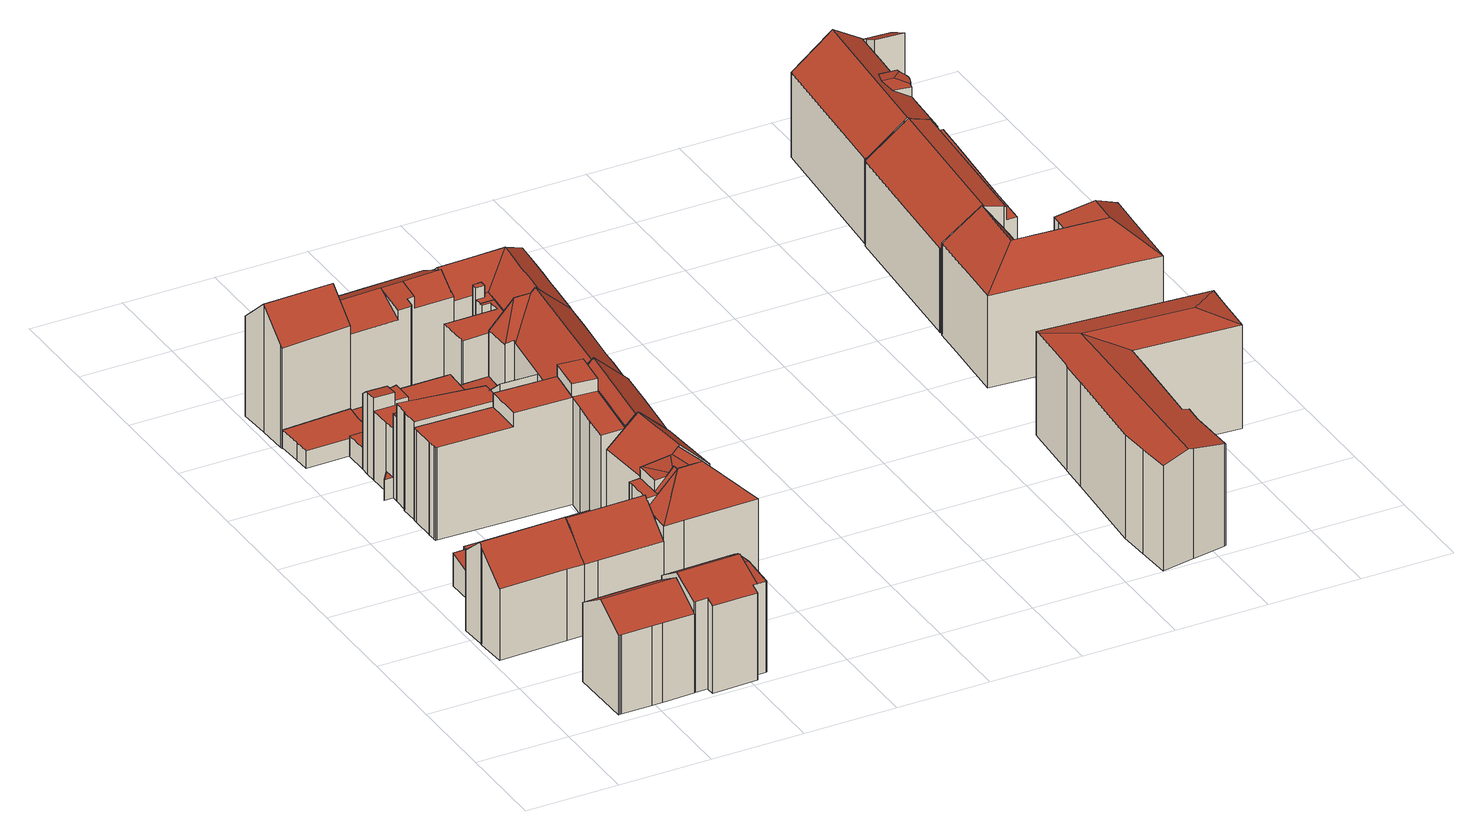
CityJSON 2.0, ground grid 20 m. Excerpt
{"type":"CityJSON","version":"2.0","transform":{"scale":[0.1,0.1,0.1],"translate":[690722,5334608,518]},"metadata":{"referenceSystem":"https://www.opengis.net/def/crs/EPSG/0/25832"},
"CityObjects":{
"building1":{"type":"Building","attributes":{"Gemeindeschluessel":"09162000","HoeheDach":"541.740","HoeheGrund":"519.368","Methode":"2000","NiedrigsteTraufeDesGebaeudes":"535.234","Geometrietyp2DReferenz":"3000","function":"31001_1000","roofType":"3100","measuredHeight":22.37,"storeysAboveGround":5},"geometry":[{"type":"MultiSurface","lod":"2","boundaries":[[[0,1,2,3]],[[4,5,6,7,8]],[[9,10,11,12,13]],[[13,12,14,15]],[[16,17,18,19]],[[19,18,20,21]],[[5,22,23,24,25,14,12,11,6]],[[26,22,5,4]],[[27,28,17,16]],[[29,25,24,30]],[[15,14,25,29]],[[31,23,22,26]],[[32,33,10,9]],[[8,7,1,0]],[[3,2,28,27]],[[21,20,33,32]],[[9,13,15,29,30,31,26,4,8,0,3,27,16,19,21,32]],[[6,11,10,33,20,18,17,28,2,1,7]],[[30,24,23,31]]],"semantics":{"surfaces":[{"type":"WallSurface"},{"type":"RoofSurface"},{"type":"GroundSurface"}],"values":[0,0,0,0,0,0,1,0,0,0,0,0,0,0,0,0,2,1,0]}}]},
"building2":{"type":"Building","attributes":{"Gemeindeschluessel":"09162000","HoeheDach":"541.359","HoeheGrund":"519.352","Methode":"1000","NiedrigsteTraufeDesGebaeudes":"536.996","Geometrietyp2DReferenz":"3000","function":"31001_9998","roofType":"3100","measuredHeight":22.01,"storeysAboveGround":5},"geometry":[{"type":"MultiSurface","lod":"2","boundaries":[[[34,35,36,37]],[[38,39,40,41]],[[42,43,35,34]],[[41,40,44,45]],[[45,44,43,42]],[[46,47,48,49]],[[37,36,50,51,52]],[[36,35,43,44,40,39,53,50]],[[52,51,54,55]],[[49,48,53,39,38]],[[50,53,48,47,54,51]],[[55,54,47,46]],[[49,38,41,45,42,34,37,52,55,46]]],"semantics":{"surfaces":[{"type":"WallSurface"},{"type":"RoofSurface"},{"type":"GroundSurface"}],"values":[0,0,0,0,0,0,0,1,0,0,1,0,2]}}]},
"building3":{"type":"Building","attributes":{"Gemeindeschluessel":"09162000","HoeheDach":"526.766","HoeheGrund":"519.388","Methode":"1000","NiedrigsteTraufeDesGebaeudes":"525.058","Geometrietyp2DReferenz":"3000","function":"31001_2000","roofType":"2100","measuredHeight":7.38},"geometry":[{"type":"MultiSurface","lod":"2","boundaries":[[[56,57,58,59]],[[60,61,62,58,57]],[[63,61,60,64]],[[59,58,62,65]],[[65,62,61,63]],[[56,59,65,63,64]],[[64,60,57,56]]],"semantics":{"surfaces":[{"type":"WallSurface"},{"type":"RoofSurface"},{"type":"GroundSurface"}],"values":[0,1,0,0,0,2,0]}}]},
"building4":{"type":"Building","attributes":{"Gemeindeschluessel":"09162000","HoeheDach":"524.182","HoeheGrund":"519.650","Methode":"3100","NiedrigsteTraufeDesGebaeudes":"524.182","Geometrietyp2DReferenz":"3000","function":"31001_9998","roofType":"1000","measuredHeight":4.53,"storeysAboveGround":1},"geometry":[{"type":"MultiSurface","lod":"2","boundaries":[[[66,67,68,69]],[[70,71,66,69]],[[66,71,67]],[[68,67,71,70]],[[70,69,68]]],"semantics":{"surfaces":[{"type":"WallSurface"},{"type":"RoofSurface"},{"type":"GroundSurface"}],"values":[0,0,1,0,2]}}]},
"building5":{"type":"Building","attributes":{"Gemeindeschluessel":"09162000","HoeheDach":"542.600","HoeheGrund":"519.371","Methode":"2000","NiedrigsteTraufeDesGebaeudes":"536.140","Geometrietyp2DReferenz":"3000","function":"31001_2000","roofType":"3100","measuredHeight":23.23,"storeysAboveGround":6},"geometry":[{"type":"MultiSurface","lod":"2","boundaries":[[[72,73,74,38]],[[75,76,73,72]],[[77,78,79,80,81,82,83,84]],[[74,73,76,85,86,87,88,89,90]],[[91,90,89,92,81,80]],[[93,85,76,75]],[[38,74,90,91,94,95,49]],[[91,80,79,94]],[[96,97,78,77]],[[98,99,93,75,72,38,49,100,96,77,84,101]],[[88,102,92,89]],[[98,87,86,99]],[[102,82,81,92]],[[88,103,83,82,102]],[[99,86,85,93]],[[98,101,103,88,87]],[[79,78,97,95,94]],[[95,97,96,100,49]],[[84,83,103,101]]],"semantics":{"surfaces":[{"type":"WallSurface"},{"type":"RoofSurface"},{"type":"GroundSurface"}],"values":[0,0,0,1,1,0,0,0,0,2,0,0,1,1,0,0,1,0,0]}}]},
"building6":{"type":"Building","attributes":{"Gemeindeschluessel":"09162000","HoeheDach":"541.814","HoeheGrund":"519.290","Methode":"2000","NiedrigsteTraufeDesGebaeudes":"535.237","Geometrietyp2DReferenz":"3000","function":"31001_9998","roofType":"3100","measuredHeight":22.52,"storeysAboveGround":5},"geometry":[{"type":"MultiSurface","lod":"2","boundaries":[[[104,105,106,107]],[[108,109,110,111,112,113,114,25]],[[115,116,117,118,119,120,121,122,123,104,107,124]],[[107,106,125,124]],[[123,126,105,104]],[[118,108,25,119]],[[111,125,106,105,126,112]],[[117,109,108,118]],[[116,110,109,117]],[[119,25,114,120]],[[120,114,113,121]],[[110,116,115,124,125,111]],[[113,112,126,123,122,121]]],"semantics":{"surfaces":[{"type":"WallSurface"},{"type":"RoofSurface"},{"type":"GroundSurface"}],"values":[0,1,2,0,0,0,1,0,0,0,0,0,0]}}]},
"building7":{"type":"Building","attributes":{"Gemeindeschluessel":"09162000","HoeheDach":"526.457","HoeheGrund":"519.260","Methode":"1000","NiedrigsteTraufeDesGebaeudes":"524.674","Geometrietyp2DReferenz":"3000","function":"31001_9998","roofType":"2100","measuredHeight":7.2,"storeysAboveGround":2},"geometry":[{"type":"MultiSurface","lod":"2","boundaries":[[[127,128,129,130]],[[131,132,133,134,135,136]],[[135,128,127,136]],[[134,133,129,128,135]],[[132,131,136,127,130]],[[130,129,133,132]]],"semantics":{"surfaces":[{"type":"WallSurface"},{"type":"RoofSurface"},{"type":"GroundSurface"}],"values":[0,0,0,1,2,0]}}]},
"building8":{"type":"Building","attributes":{"Gemeindeschluessel":"09162000","HoeheDach":"523.785","HoeheGrund":"519.858","Methode":"2000","NiedrigsteTraufeDesGebaeudes":"523.785","Geometrietyp2DReferenz":"3000","function":"31001_9998","roofType":"1000","measuredHeight":3.93},"geometry":[{"type":"MultiSurface","lod":"2","boundaries":[[[137,138,139,140]],[[141,142,143,144]],[[145,146,138,137]],[[144,143,146,145]],[[140,139,147,148]],[[142,149,147,139,138,146,143]],[[150,141,144,145,137,140,148]],[[148,147,149,150]],[[142,141,150,149]]],"semantics":{"surfaces":[{"type":"WallSurface"},{"type":"RoofSurface"},{"type":"GroundSurface"}],"values":[0,0,0,0,0,1,2,0,0]}}]},
"building9":{"type":"Building","attributes":{"Gemeindeschluessel":"09162000","HoeheDach":"523.560","HoeheGrund":"519.504","Methode":"2000","NiedrigsteTraufeDesGebaeudes":"523.560","Geometrietyp2DReferenz":"3000","function":"31001_9998","roofType":"1000","measuredHeight":4.06},"geometry":[{"type":"MultiSurface","lod":"2","boundaries":[[[151,152,153,154]],[[155,156,157,158]],[[158,157,159,160]],[[161,162,152,151]],[[163,164,156,155]],[[164,153,152,162,159,157,156]],[[160,159,162,161]],[[155,158,160,161,151,154,163]],[[154,153,164,163]]],"semantics":{"surfaces":[{"type":"WallSurface"},{"type":"RoofSurface"},{"type":"GroundSurface"}],"values":[0,0,0,0,0,1,0,2,0]}}]},
"building10":{"type":"Building","attributes":{"Gemeindeschluessel":"09162000","HoeheDach":"537.858","HoeheGrund":"519.687","Methode":"2000","NiedrigsteTraufeDesGebaeudes":"536.100","Geometrietyp2DReferenz":"3000","function":"31001_2000","roofType":"1000","measuredHeight":18.17,"storeysAboveGround":4},"geometry":[{"type":"MultiSurface","lod":"2","boundaries":[[[165,166,167,168]],[[169,170,171,172,173]],[[174,175,168,167,176,177]],[[178,179,180,181]],[[172,171,166,165,182]],[[183,166,171,170]],[[175,174,180,179,184,169,173,185]],[[178,181,177,176,183,170,186]],[[173,172,182,185]],[[184,186,170,169]],[[174,177,181,180]],[[176,167,166,183]],[[186,184,179,178]],[[175,185,182,165,168]]],"semantics":{"surfaces":[{"type":"RoofSurface"},{"type":"WallSurface"},{"type":"GroundSurface"}],"values":[0,1,1,1,0,1,2,0,1,1,1,1,1,1]}}]},
"building11":{"type":"Building","attributes":{"Gemeindeschluessel":"09162000","HoeheDach":"548.240","HoeheGrund":"519.729","Methode":"2000","NiedrigsteTraufeDesGebaeudes":"541.876","Geometrietyp2DReferenz":"3000","function":"31001_9998","roofType":"3100","measuredHeight":28.51,"storeysAboveGround":7},"geometry":[{"type":"MultiSurface","lod":"2","boundaries":[[[187,188,189,190]],[[190,189,191,192]],[[188,193,191,189]],[[194,195,196,197]],[[198,199,197,196]],[[195,200,187,190,192,198,196]],[[194,197,199,193,188,201]],[[198,192,191,193,199]],[[201,200,195,194]],[[187,200,201,188]]],"semantics":{"surfaces":[{"type":"WallSurface"},{"type":"RoofSurface"},{"type":"GroundSurface"}],"values":[0,0,1,0,0,2,1,0,0,0]}}]},
"building12":{"type":"Building","attributes":{"Gemeindeschluessel":"09162000","HoeheDach":"522.969","HoeheGrund":"519.330","Methode":"1000","NiedrigsteTraufeDesGebaeudes":"522.969","Geometrietyp2DReferenz":"3000","function":"31001_2000","roofType":"1000","measuredHeight":3.64},"geometry":[{"type":"MultiSurface","lod":"2","boundaries":[[[202,203,204,124]],[[205,206,207,208,209,107]],[[210,204,203,211,212,207,206,205]],[[213,211,203,202]],[[214,212,211,213]],[[202,124,215,107,209,208,214,213]],[[208,207,212,214]],[[215,124,204,210,205,107]]],"semantics":{"surfaces":[{"type":"WallSurface"},{"type":"RoofSurface"},{"type":"GroundSurface"}],"values":[0,0,1,0,0,2,0,0]}}]},
"building13":{"type":"Building","attributes":{"Gemeindeschluessel":"09162000","HoeheDach":"522.767","HoeheGrund":"519.350","Methode":"1000","NiedrigsteTraufeDesGebaeudes":"522.211","Geometrietyp2DReferenz":"3000","function":"31001_2000","roofType":"2100","measuredHeight":3.42},"geometry":[{"type":"MultiSurface","lod":"2","boundaries":[[[216,217,218,219]],[[220,221,222,223]],[[223,222,224,225]],[[225,224,217,216]],[[219,218,221,220]],[[219,220,223,225,216]],[[217,224,222,221,218]]],"semantics":{"surfaces":[{"type":"WallSurface"},{"type":"GroundSurface"},{"type":"RoofSurface"}],"values":[0,0,0,0,0,1,2]}}]},
"building14":{"type":"Building","attributes":{"Gemeindeschluessel":"09162000","HoeheDach":"538.439","HoeheGrund":"519.670","Methode":"2000","NiedrigsteTraufeDesGebaeudes":"538.439","Geometrietyp2DReferenz":"3000","function":"31001_2000","roofType":"1000","measuredHeight":18.77,"storeysAboveGround":4},"geometry":[{"type":"MultiSurface","lod":"2","boundaries":[[[226,227,228,229]],[[227,230,231,228]],[[229,232,233,226]],[[232,231,230,233]],[[228,231,232,229]],[[226,233,230,227]]],"semantics":{"surfaces":[{"type":"GroundSurface"},{"type":"WallSurface"},{"type":"RoofSurface"}],"values":[0,1,1,2,1,1]}}]},
"building15":{"type":"Building","attributes":{"Gemeindeschluessel":"09162000","HoeheDach":"543.283","HoeheGrund":"519.631","Methode":"2000","NiedrigsteTraufeDesGebaeudes":"540.155","Geometrietyp2DReferenz":"3000","function":"31001_2000","roofType":"1000","measuredHeight":23.65,"storeysAboveGround":5},"geometry":[{"type":"MultiSurface","lod":"2","boundaries":[[[234,235,236,237]],[[238,239,240,241]],[[242,243,244,245,246,247,248]],[[239,238,235,234]],[[249,250,251,252,253,254]],[[254,253,243,242]],[[238,241,249,254,242,248,255,256,257,236,235]],[[245,244,252,251]],[[258,257,256,259]],[[252,244,243,253]],[[259,256,255,260]],[[237,236,257,258]],[[250,249,241,240]],[[260,255,248,247]],[[250,240,239,234,237,258,259,260,247,246,245,251]]],"semantics":{"surfaces":[{"type":"WallSurface"},{"type":"RoofSurface"},{"type":"GroundSurface"}],"values":[0,0,0,0,0,0,1,0,0,1,0,0,0,0,2]}}]},
"building16":{"type":"Building","attributes":{"Gemeindeschluessel":"09162000","HoeheDach":"535.116","HoeheGrund":"519.670","Methode":"2000","NiedrigsteTraufeDesGebaeudes":"535.116","Geometrietyp2DReferenz":"3000","function":"31001_2000","roofType":"1000","measuredHeight":15.45,"storeysAboveGround":3},"geometry":[{"type":"MultiSurface","lod":"2","boundaries":[[[169,261,262,184]],[[228,263,264,227]],[[227,264,265,266]],[[179,267,268,269]],[[270,271,263,228]],[[261,169,173,272]],[[184,262,267,179]],[[261,272,265,264,263,271,268,267,262]],[[266,265,272,173]],[[269,268,271,270]],[[173,169,184,179,269,270,228,227,266]]],"semantics":{"surfaces":[{"type":"WallSurface"},{"type":"RoofSurface"},{"type":"GroundSurface"}],"values":[0,0,0,0,0,0,0,1,0,0,2]}}]},
"building17":{"type":"Building","attributes":{"Gemeindeschluessel":"09162000","HoeheDach":"544.933","HoeheGrund":"519.660","Methode":"2000","NiedrigsteTraufeDesGebaeudes":"538.287","Geometrietyp2DReferenz":"3000","function":"31001_2000","roofType":"1000","measuredHeight":25.27,"storeysAboveGround":5},"geometry":[{"type":"MultiSurface","lod":"2","boundaries":[[[273,274,275,276]],[[277,278,279,280,281,282,283]],[[284,282,281,285]],[[286,276,275,287,288,289]],[[229,226,280,279,290,291]],[[228,292,274,273]],[[229,228,273,276,286,293,294,295,284,285,226]],[[296,297,289,288]],[[285,281,280,226]],[[229,291,292,228]],[[295,283,282,284]],[[293,297,296,298,299,277,283,295,294]],[[277,299,278]],[[288,287,298,296]],[[286,289,297,293]],[[278,299,298,287,275,274,292,291,290]],[[290,279,278]]],"semantics":{"surfaces":[{"type":"WallSurface"},{"type":"RoofSurface"},{"type":"GroundSurface"}],"values":[0,1,0,0,0,0,2,1,0,0,0,0,0,0,0,1,0]}}]},
"building18":{"type":"Building","attributes":{"Gemeindeschluessel":"09162000","HoeheDach":"524.359","HoeheGrund":"519.758","Methode":"2000","NiedrigsteTraufeDesGebaeudes":"524.359","Geometrietyp2DReferenz":"3000","function":"31001_9998","roofType":"1000","measuredHeight":4.6,"storeysAboveGround":1},"geometry":[{"type":"MultiSurface","lod":"2","boundaries":[[[300,301,302,303]],[[304,305,306,307]],[[308,309,301,300]],[[310,311,305,304]],[[312,302,301,309,306,305,311,313]],[[303,302,312,314]],[[315,310,304,307,308,300,303,314]],[[307,306,309,308]],[[314,312,313,315]],[[315,313,311,310]]],"semantics":{"surfaces":[{"type":"WallSurface"},{"type":"RoofSurface"},{"type":"GroundSurface"}],"values":[0,0,0,0,1,0,2,0,0,0]}}]},
"building19":{"type":"Building","attributes":{"Gemeindeschluessel":"09162000","HoeheDach":"523.411","HoeheGrund":"519.750","Methode":"1000","NiedrigsteTraufeDesGebaeudes":"523.411","Geometrietyp2DReferenz":"3000","function":"31001_9998","roofType":"1000","measuredHeight":3.66},"geometry":[{"type":"MultiSurface","lod":"2","boundaries":[[[316,317,318,319,320,321,322,323,324,325,326]],[[324,323,327,328,329,325]],[[330,326,325,329]],[[331,332,304,333,310,330,329,328,327,334,335]],[[322,321,335,334,327,323]],[[310,316,326,330]],[[304,332,331,320,319,318]],[[335,321,320,331]],[[333,304,318,317,316,310]]],"semantics":{"surfaces":[{"type":"RoofSurface"},{"type":"WallSurface"},{"type":"GroundSurface"}],"values":[0,1,1,2,1,1,1,1,1]}}]},
"building20":{"type":"Building","attributes":{"Gemeindeschluessel":"09162000","HoeheDach":"545.970","HoeheGrund":"519.415","Methode":"2000","NiedrigsteTraufeDesGebaeudes":"538.568","Geometrietyp2DReferenz":"3000","function":"31001_1000","roofType":"3100","measuredHeight":26.55,"storeysAboveGround":6},"geometry":[{"type":"MultiSurface","lod":"2","boundaries":[[[336,337,338,339,340]],[[341,339,338,342,343,344]],[[345,346,347,348]],[[349,350,351,352,353,354]],[[336,355,356,337]],[[357,358,354,353,359,360]],[[340,339,341]],[[336,361,355]],[[350,349,362,343,342,363,345,348,364,365]],[[364,366,367,365]],[[357,360,368,369,370,371]],[[359,352,351,372,373]],[[363,374,346,345]],[[375,376,361,336,340,377]],[[348,347,366,364]],[[363,342,338,337,356,374]],[[377,370,369]],[[373,355,361,376]],[[343,362,358,357,371,344]],[[341,344,371,370,377,340]],[[359,353,352]],[[359,373,368,360]],[[349,354,358,362]],[[376,375,373]],[[367,366,347,355,373,372]],[[355,347,346,374,356]],[[368,373,375,377,369]],[[350,365,367,372,351]]],"semantics":{"surfaces":[{"type":"RoofSurface"},{"type":"WallSurface"},{"type":"GroundSurface"}],"values":[0,1,1,1,0,0,0,1,2,1,1,0,1,1,1,1,1,0,1,0,1,1,1,1,0,0,0,1]}}]},
"building21":{"type":"Building","attributes":{"Gemeindeschluessel":"09162000","HoeheDach":"546.104","HoeheGrund":"519.590","Methode":"2000","NiedrigsteTraufeDesGebaeudes":"523.519","Geometrietyp2DReferenz":"3000","function":"31001_9998","roofType":"3100","measuredHeight":26.51,"storeysAboveGround":7},"geometry":[{"type":"MultiSurface","lod":"2","boundaries":[[[378,379,380,381,382,383,384,385,386]],[[387,388,389,390,391,392]],[[393,392,391,390,394,395,396,397]],[[398,399,381,380,379,378,400,401,402,403,404,405,406,407,408,389,388,387]],[[400,378,386,409,410,401]],[[397,396,406,405,404,411]],[[385,384,412,413]],[[394,390,389,408,407,395]],[[409,386,385,413,159,410]],[[399,398,387,392,393,414]],[[406,396,395,407]],[[401,410,159,402]],[[399,414,382,381]],[[413,412,411,404,403,402,159]],[[384,383,382,414,393,397,411,412]]],"semantics":{"surfaces":[{"type":"WallSurface"},{"type":"RoofSurface"},{"type":"GroundSurface"}],"values":[0,0,1,2,0,0,0,0,1,0,0,0,0,0,1]}}]},
"building22":{"type":"Building","attributes":{"Gemeindeschluessel":"09162000","HoeheDach":"543.857","HoeheGrund":"519.770","Methode":"2000","NiedrigsteTraufeDesGebaeudes":"540.246","Geometrietyp2DReferenz":"3000","function":"31001_9998","roofType":"2100","measuredHeight":24.09,"storeysAboveGround":7},"geometry":[{"type":"MultiSurface","lod":"2","boundaries":[[[415,416,417,418,419]],[[420,421,422,423]],[[424,422,421,425,426,416,427]],[[418,417,428,429,430,431]],[[426,425,432]],[[433,434,435,436,437,438]],[[439,327,424,427,415,419,329]],[[440,441,442,432,425,421,420]],[[443,444,437,436,445,446,429,428]],[[415,427,416]],[[423,422,424,327]],[[441,440,420,423,327,439,329,431,430,429,446,445,436,435,434,447]],[[434,433,448,447]],[[442,448,433,438,426,432]],[[329,419,418,431]],[[447,448,442,441]],[[416,426,438,437,444,443,428,417]]],"semantics":{"surfaces":[{"type":"RoofSurface"},{"type":"WallSurface"},{"type":"GroundSurface"}],"values":[0,1,0,1,1,1,1,1,1,1,1,2,1,0,1,1,0]}}]},
"building23":{"type":"Building","attributes":{"Gemeindeschluessel":"09162000","HoeheDach":"528.708","HoeheGrund":"519.650","Methode":"2000","NiedrigsteTraufeDesGebaeudes":"524.318","Geometrietyp2DReferenz":"3000","function":"31001_9998","roofType":"1000","measuredHeight":9.06,"storeysAboveGround":2},"geometry":[{"type":"MultiSurface","lod":"2","boundaries":[[[449,450,451,452]],[[453,454,455,456,457,458]],[[459,460,461,462]],[[463,464,465,466]],[[458,457,460,459]],[[467,455,454,468,469,470,471]],[[472,467,471,473,474,475]],[[476,477,478,479]],[[477,474,473,471,470,480,451,450,465,464,478]],[[468,454,453,458,459,462,481,476,479,463,466,449,452,482,469]],[[479,478,464,463]],[[480,470,469,482,452,451]],[[460,457,456,455,467,472,475,461]],[[466,465,450,449]],[[461,475,474,477,476,481,462]]],"semantics":{"surfaces":[{"type":"WallSurface"},{"type":"RoofSurface"},{"type":"GroundSurface"}],"values":[0,0,0,0,0,0,0,0,1,2,0,0,1,0,0]}}]},
"building24":{"type":"Building","attributes":{"Gemeindeschluessel":"09162000","HoeheDach":"521.208","HoeheGrund":"519.750","Methode":"1000","NiedrigsteTraufeDesGebaeudes":"521.208","Geometrietyp2DReferenz":"3000","function":"31001_2000","roofType":"1000","measuredHeight":1.46,"storeysAboveGround":1},"geometry":[{"type":"MultiSurface","lod":"2","boundaries":[[[483,484,485,486]],[[335,487,484,483]],[[488,489,490,304]],[[489,491,492,493,485,484,487,494,490]],[[495,491,489,488]],[[304,331,335,483,486,496,497,495,488]],[[497,492,491,495]],[[304,490,494,331]],[[496,493,492,497]],[[331,494,487,335]],[[486,485,493,496]]],"semantics":{"surfaces":[{"type":"WallSurface"},{"type":"RoofSurface"},{"type":"GroundSurface"}],"values":[0,0,0,1,0,2,0,0,0,0,0]}}]},
"building25":{"type":"Building","attributes":{"Gemeindeschluessel":"09162000","HoeheDach":"546.030","HoeheGrund":"519.610","Methode":"2000","NiedrigsteTraufeDesGebaeudes":"539.104","Geometrietyp2DReferenz":"3000","function":"31001_9998","roofType":"3100","measuredHeight":26.42,"storeysAboveGround":6},"geometry":[{"type":"MultiSurface","lod":"2","boundaries":[[[498,499,500,501]],[[502,503,504,505]],[[506,507,502,505,508]],[[509,510,508,505,504,511,512,245,513,514,251,515]],[[516,517,518,519,520,521,522,523,524,500,499,525,526,527,528,529]],[[530,506,508,510,509,531,532]],[[533,526,525,534]],[[511,504,503,535,536]],[[536,537,512,511]],[[538,539,540,524,523,522]],[[534,525,499,498]],[[245,512,537,541]],[[402,532,531,542]],[[543,406,516,529,544,404]],[[542,531,509,515]],[[545,546,538,522,521,520]],[[530,547,507,506]],[[545,520,519,389]],[[548,389,519,518,517,407]],[[501,500,524,540]],[[549,550,551,541,537,536,535]],[[527,526,533,552,553,554]],[[544,529,528,527,554,549,535,507,547]],[[535,503,502,507]],[[498,501,540,539,538,546,545,389,548,407,406,543,404,555,402,542,515,251,514,513,245,541,551,550,553,552,533,534]],[[550,549,554,553]],[[555,404,544,547,530,532,402]],[[407,517,516,406]]],"semantics":{"surfaces":[{"type":"WallSurface"},{"type":"RoofSurface"},{"type":"GroundSurface"}],"values":[0,1,0,0,1,1,0,0,1,0,0,0,0,0,0,0,0,0,0,0,0,0,1,0,2,0,0,0]}}]},
"building26":{"type":"Building","attributes":{"Gemeindeschluessel":"09162000","HoeheDach":"545.540","HoeheGrund":"519.626","Methode":"2000","NiedrigsteTraufeDesGebaeudes":"538.516","Geometrietyp2DReferenz":"3000","function":"31001_2000","roofType":"3100","measuredHeight":25.91,"storeysAboveGround":6},"geometry":[{"type":"MultiSurface","lod":"2","boundaries":[[[541,556,557,245]],[[558,559,560,534]],[[452,561,562,449]],[[563,564,565,566]],[[567,568,569,570]],[[571,572,559,558]],[[550,573,556,541]],[[550,541,245,454,469,452,449,574,563,566,567,570,575,571,558,534,533,553]],[[560,559,572,576,569,568,565,564,577,578,579,580]],[[581,582,469,454,289]],[[566,565,568,567]],[[449,562,583,584,578,577,574]],[[582,581,585,584,583,586]],[[550,553,580,579,573]],[[245,557,289,454]],[[452,469,582,586,561]],[[561,586,583,562]],[[574,577,564,563]],[[581,289,557,556,573,579,578,584,585]],[[570,569,576,575]],[[575,576,572,571]],[[560,580,553,533,534]]],"semantics":{"surfaces":[{"type":"WallSurface"},{"type":"GroundSurface"},{"type":"RoofSurface"}],"values":[0,0,0,0,0,0,0,1,2,0,0,0,2,0,0,0,2,0,2,0,0,0]}}]},
"building27":{"type":"Building","attributes":{"Gemeindeschluessel":"09162000","HoeheDach":"541.020","HoeheGrund":"519.725","Methode":"2000","NiedrigsteTraufeDesGebaeudes":"541.020","Geometrietyp2DReferenz":"3000","function":"51009_1610","roofType":"1000","measuredHeight":21.3},"geometry":[{"type":"MultiSurface","lod":"2","boundaries":[[[587,588,589,590]],[[591,587,590,592]],[[593,589,588,594]],[[594,588,587,591]],[[592,590,589,593]],[[592,593,594,591]]],"semantics":{"surfaces":[{"type":"RoofSurface"},{"type":"WallSurface"},{"type":"GroundSurface"}],"values":[0,1,1,1,1,2]}}]},
"building28":{"type":"Building","attributes":{"Gemeindeschluessel":"09162000","HoeheDach":"543.600","HoeheGrund":"519.770","Methode":"2000","NiedrigsteTraufeDesGebaeudes":"538.310","Geometrietyp2DReferenz":"3000","function":"31001_9998","roofType":"3100","measuredHeight":23.83,"storeysAboveGround":5},"geometry":[{"type":"MultiSurface","lod":"2","boundaries":[[[495,595,596,497]],[[597,598,599,600]],[[601,602,603,604,605,606,607,608,609,610,611,612]],[[613,614,615,616,617,599,598,618,619,620,621,622,623,596,595,624]],[[625,613,624,488]],[[626,627,628,607,606,629,630,631,436,632]],[[633,634,635,636]],[[637,638,639,447]],[[605,604,603,602,601,640,641,642,643,625,488,495,497,644,645,496,486,646,647,597,600,648,649,650,651,652,653,637,447,434,654,436,631,630,629,606]],[[619,618,647,646,486,620]],[[616,655,656,617]],[[599,617,656,657,649,648,600]],[[658,659,660,634,633,655,616,615,614]],[[649,657,661,650]],[[596,623,622,621,496,645,644,497]],[[662,663,664,607,628,627,626,632,665]],[[488,624,595,495]],[[666,667,668,669,670,664,634,660,659,658]],[[654,434,671,665,632,436]],[[640,565,672,641]],[[447,639,671,434]],[[641,672,667,666,642]],[[672,565,612,611,610,609,608,607,664,670,669,668,667]],[[496,621,620,486]],[[655,633,636,661,657,656]],[[601,612,565,640]],[[643,642,666,658,614,613,625]],[[653,652,673,674,638,637]],[[639,638,674,673,635,634,664,663,662,665,671]],[[661,636,635,673,652,651,650]],[[618,598,597,647]]],"semantics":{"surfaces":[{"type":"WallSurface"},{"type":"RoofSurface"},{"type":"GroundSurface"}],"values":[0,0,0,1,0,0,0,0,2,0,0,0,0,0,0,1,0,1,0,0,0,0,1,0,1,0,0,0,1,0,0]}}]},
"building29":{"type":"Building","attributes":{"Gemeindeschluessel":"09162000","HoeheDach":"543.548","HoeheGrund":"518.710","Methode":"2000","NiedrigsteTraufeDesGebaeudes":"541.316","Geometrietyp2DReferenz":"3000","function":"31001_9998","roofType":"3200","measuredHeight":24.84,"storeysAboveGround":7},"geometry":[{"type":"MultiSurface","lod":"2","boundaries":[[[675,676,677,678,679,680]],[[681,682,683,684]],[[685,686,687,688,689,690,691,692]],[[693,694,695,696]],[[697,698,681,684,699,700]],[[701,702,703,704]],[[705,706,707,677,676,675,683,682]],[[708,709,710,711]],[[680,679,678,712,713,688,687]],[[714,715,694,693]],[[716,717,704,703,718,719]],[[720,721,722,723]],[[719,718,703,702,722,721,724,700,699,684,683,675,680,725,726]],[[711,710,677,707]],[[708,711,707,706,705,682,681,698,697,727,720,723,701,704,717,716,728,729,714,693,696,692,691,690,689,730,731]],[[731,712,709,708]],[[715,732,726,725,680,687,686,685,695,694]],[[724,721,720,727,697,700]],[[723,722,702,701]],[[713,712,731,730,689,688]],[[696,695,685,692]],[[729,732,715,714]],[[729,728,716,719,726,732]],[[677,710,709,712,678]]],"semantics":{"surfaces":[{"type":"RoofSurface"},{"type":"WallSurface"},{"type":"GroundSurface"}],"values":[0,1,1,1,1,1,1,1,0,1,1,1,0,1,2,1,0,1,1,1,1,1,1,0]}}]},
"building30":{"type":"Building","attributes":{"Gemeindeschluessel":"09162000","HoeheDach":"545.380","HoeheGrund":"518.740","Methode":"2000","NiedrigsteTraufeDesGebaeudes":"539.046","Geometrietyp2DReferenz":"3000","function":"31001_9998","roofType":"3200","measuredHeight":26.64,"storeysAboveGround":6},"geometry":[{"type":"MultiSurface","lod":"2","boundaries":[[[733,734,735,736,737,738,739,740,741,742]],[[743,744,745,746,747,748,749,750]],[[740,739,738,751,752,750,749,741]],[[753,754,755,756,757,758]],[[759,760,761,762]],[[737,763,764,754,753,738]],[[752,751,765,766,743,750]],[[767,768,769,770,771,737,736,735,734,733,742,772]],[[742,773,774,760,759,775,776,772]],[[777,778,771,770,769,768,767,772,776,775,759,762,779,746,745,744,743,766,765,780,781,782,783,784,785]],[[741,786,787,761,760,774,773,742]],[[749,748,747,788,787,786,741]],[[784,755,754,785]],[[738,753,758,789,790,751]],[[787,788,747,746,779,762,761]],[[789,758,757,782,781]],[[771,778,777,785,754,764,763,737]],[[751,790,789,781,780,765]],[[756,755,784,783,782,757]]],"semantics":{"surfaces":[{"type":"RoofSurface"},{"type":"WallSurface"},{"type":"GroundSurface"}],"values":[0,1,0,0,1,0,1,1,1,2,0,0,1,0,1,1,1,1,1]}}]},
"building31":{"type":"Building","attributes":{"Gemeindeschluessel":"09162000","HoeheDach":"545.250","HoeheGrund":"519.170","Methode":"2000","NiedrigsteTraufeDesGebaeudes":"537.930","Geometrietyp2DReferenz":"3000","function":"31001_9998","roofType":"3100","measuredHeight":26.08,"storeysAboveGround":6},"geometry":[{"type":"MultiSurface","lod":"2","boundaries":[[[791,792,793,794]],[[795,796,797,798]],[[799,800,801,802,803,804,797,796,793,792,805,806,807,808,809]],[[810,809,808,811]],[[812,799,809,810]],[[811,808,807,813]],[[805,792,791]],[[814,815,816,817]],[[818,819,820,821]],[[822,798,797,804,819,818,823]],[[824,802,801,825]],[[826,816,815,827,823,818,821]],[[825,801,800,828]],[[822,823,827,829]],[[828,800,799,812]],[[830,820,819,804,803]],[[794,793,796,795]],[[813,807,806,831]],[[817,816,826,832]],[[833,824,825,828,812,810,811,813,831,791,794,795,798,822,829,814,817,832]],[[829,827,815,814]],[[831,806,805,791]],[[833,832,826,821,820,830]],[[824,833,830,803,802]]],"semantics":{"surfaces":[{"type":"WallSurface"},{"type":"RoofSurface"},{"type":"GroundSurface"}],"values":[0,0,1,0,0,0,0,0,0,0,0,1,0,0,0,1,0,0,0,2,0,0,0,0]}}]},
"building32":{"type":"Building","attributes":{"Gemeindeschluessel":"09162000","HoeheDach":"545.450","HoeheGrund":"519.371","Methode":"2000","NiedrigsteTraufeDesGebaeudes":"538.162","Geometrietyp2DReferenz":"3000","function":"31001_9998","roofType":"3100","measuredHeight":26.08,"storeysAboveGround":6},"geometry":[{"type":"MultiSurface","lod":"2","boundaries":[[[834,835,836]],[[837,838,839,840]],[[841,842,843,844,845,846,847,848,849,850]],[[851,845,844,852]],[[853,854,855,856,857,858]],[[852,844,843,859]],[[860,861,862,863]],[[864,865,793,866]],[[867,847,846,868]],[[869,848,847,867]],[[854,870,842,841,855]],[[871,872,861,860]],[[863,862,873,874]],[[875,876,877,878,879]],[[875,879,865,864]],[[880,881,882,883]],[[869,867,868,851,852,859,870,854,853,876,875,864,866,871,860,863,874,880,883,837,840]],[[859,843,842,870]],[[884,878,877,858,857,885,886,834,836,839,838]],[[869,840,839,836,835,849,848]],[[874,873,881,880]],[[886,885,856,855,841,850]],[[884,882,881,873,862,861,872,793,865,879,878]],[[866,793,872,871]],[[857,856,885]],[[886,850,849,835,834]],[[853,858,877,876]],[[868,846,845,851]],[[837,883,882,884,838]]],"semantics":{"surfaces":[{"type":"WallSurface"},{"type":"RoofSurface"},{"type":"GroundSurface"}],"values":[0,0,1,0,0,0,0,0,0,0,0,0,0,0,0,0,2,0,1,0,0,1,1,0,0,1,0,0,0]}}]},
"building33":{"type":"Building","attributes":{"Gemeindeschluessel":"09162000","HoeheDach":"523.920","HoeheGrund":"519.260","Methode":"1000","NiedrigsteTraufeDesGebaeudes":"523.783","Geometrietyp2DReferenz":"3000","function":"31001_9998","roofType":"1000","measuredHeight":4.66,"storeysAboveGround":1},"geometry":[{"type":"MultiSurface","lod":"2","boundaries":[[[887,888,889,890]],[[891,892,893,894,895,896]],[[897,898,899,900,901,902]],[[903,904,905,906]],[[907,908,909,910,911,912,913,914,915,916,917,887,890,918,919,920,895,894,893,921,922,923,924,925,926,927,928,929,930,931,932,933,934,935,936,937,901,900,899,938,939,940,941,942,903,906,943,944,945,946,947]],[[935,948,949,936]],[[911,910,909,950,951,952]],[[909,908,907,947,953,954,955,950]],[[956,957,958,959,896,895,920,919,918]],[[960,961,962,917,916,915]],[[934,963,948,935]],[[942,964,904,903]],[[929,965,966,930]],[[943,967,968,944]],[[922,969,970,923]],[[971,972,939,938,899,898]],[[890,889,956,918]],[[917,962,888,887]],[[932,973,974,933]],[[921,975,969,922]],[[940,976,977,941]],[[978,979,980,981,970,969,975,892,891,896,959]],[[914,982,960,915]],[[906,905,967,943]],[[936,949,983,937]],[[911,952,984,912]],[[985,978,959,958]],[[928,927,926,979,978,985,986]],[[951,950,955,954,953,987,988,968,967,905,904,964,977,976,972,971,898,897,902,983,949,948,963,974,973,989,966,965,986,985,958,957,956,889,888,962,961,960,982,990,984,952]],[[930,966,989,931]],[[937,983,902,901]],[[933,974,963,934]],[[928,986,965,929]],[[925,924,923,970,981,980]],[[913,990,982,914]],[[931,989,973,932]],[[944,968,988,945]],[[925,980,979,926]],[[912,984,990,913]],[[941,977,964,942]],[[893,892,975,921]],[[945,988,987,946]],[[939,972,976,940]],[[946,987,953,947]]],"semantics":{"surfaces":[{"type":"WallSurface"},{"type":"GroundSurface"},{"type":"RoofSurface"}],"values":[0,0,0,0,1,0,0,0,0,0,0,0,0,0,0,0,0,0,0,0,0,2,0,0,0,0,0,0,2,0,0,0,0,0,0,0,0,0,0,0,0,0,0,0]}}]},
"building34":{"type":"Building","attributes":{"Gemeindeschluessel":"09162000","HoeheDach":"540.908","HoeheGrund":"519.710","Methode":"1000","NiedrigsteTraufeDesGebaeudes":"537.640","Geometrietyp2DReferenz":"3000","function":"31001_9998","roofType":"2100","measuredHeight":21.2,"storeysAboveGround":5},"geometry":[{"type":"MultiSurface","lod":"2","boundaries":[[[991,992,993,994]],[[995,996,992,991]],[[994,993,997,998]],[[999,1000,1001,1002]],[[998,997,1000,999]],[[993,992,996,1001,1000,997]],[[1002,1001,996,995]],[[998,999,1002,995,991,994]]],"semantics":{"surfaces":[{"type":"WallSurface"},{"type":"RoofSurface"},{"type":"GroundSurface"}],"values":[0,0,0,0,0,1,0,2]}}]}
},
"vertices":[
[42,426,14],[42,426,193],[71,427,193],[71,427,14],[8,370,14],[8,370,234],[8,374,237],[6,425,193],[6,425,14],[194,423,14],[194,423,199],[195,379,237],[195,368,228],[195,368,14],[195,361,222],[195,361,14],[110,434,14],[110,434,189],[110,428,193],[110,428,14],[157,429,193],[157,429,14],[8,365,229],[11,299,173],[159,303,173],[196,303,172],[8,365,14],[71,433,14],[71,433,189],[196,303,14],[159,303,14],[11,299,14],[194,430,14],[194,430,193],
[119,16,14],[119,16,190],[117,16,190],[117,16,14],[281,19,14],[281,19,190],[212,17,190],[212,17,14],[122,16,14],[122,16,190],[189,17,190],[189,17,14],[209,158,14],[209,158,190],[276,160,190],[276,160,14],[115,86,234],[114,156,190],[114,156,14],[279,89,234],[186,158,190],[186,158,14],
[62,581,14],[62,581,87],[116,582,88],[116,582,14],[63,522,71],[192,525,71],[191,584,88],[192,525,14],[63,522,14],[191,584,14],
[92,915,62],[110,940,62],[110,940,16],[92,915,16],[111,915,16],[111,915,62],
[283,19,14],[283,19,216],[281,19,216],[310,20,14],[310,20,216],[436,163,14],[436,163,181],[436,147,181],[436,147,210],[436,134,218],[437,91,224],[438,22,216],[438,22,14],[311,1,208],[409,4,208],[408,22,216],[418,22,216],[417,90,246],[279,87,246],[277,143,210],[416,134,218],[311,1,14],[277,143,181],[276,160,181],[432,163,14],[432,163,181],[408,22,14],[409,4,14],[404,162,14],[436,22,14],[417,90,224],[436,22,216],
[223,424,13],[223,424,192],[305,425,192],[305,425,13],[225,304,172],[368,306,172],[367,338,202],[366,377,238],[195,374,238],[195,368,233],[195,361,227],[366,377,13],[367,338,13],[368,306,13],[225,304,13],[196,303,13],[195,361,13],[195,368,13],[195,374,13],[194,423,13],[365,426,13],[365,426,192],[194,423,192],
[191,584,13],[191,584,85],[300,586,85],[300,586,13],[208,525,13],[300,528,13],[300,528,67],[208,525,67],[192,525,67],[192,525,13],
[13,1120,19],[13,1120,58],[10,1173,58],[10,1173,19],[160,1086,19],[160,1086,58],[108,1085,58],[108,1085,19],[14,1083,19],[14,1083,58],[161,1181,58],[161,1181,19],[157,1142,58],[157,1142,19],
[300,586,15],[300,586,56],[191,584,56],[191,584,15],[115,638,15],[115,638,56],[389,643,56],[389,643,15],[383,588,56],[383,588,15],[378,587,15],[378,587,56],[116,582,15],[116,582,56],
[109,1020,197],[154,1019,197],[154,1035,184],[109,1034,185],[154,989,17],[154,989,181],[154,989,199],[109,989,199],[109,989,17],[176,1035,17],[109,1034,17],[154,1035,181],[176,1035,181],[183,1037,181],[183,1037,17],[176,1036,17],[176,1036,181],[109,1013,198],[154,1019,181],[183,988,17],[109,1013,17],[183,988,181],
[7,1242,17],[7,1242,302],[4,1310,240],[4,1310,17],[157,1315,240],[157,1315,17],[158,1247,302],[10,1173,239],[10,1173,17],[161,1181,17],[161,1181,242],[159,1246,17],[159,1246,302],[10,1178,17],[10,1178,244],
[365,438,13],[365,438,50],[365,426,50],[305,425,50],[305,426,50],[304,453,50],[304,453,13],[305,426,13],[319,426,50],[364,452,50],[353,452,50],[364,452,13],[353,452,13],[319,426,13],
[304,453,14],[304,453,48],[301,453,48],[301,453,14],[300,481,14],[300,481,42],[353,480,42],[353,480,14],[353,452,48],[353,452,14],
[111,901,17],[111,915,17],[294,892,17],[292,877,17],[111,915,204],[294,892,204],[292,877,204],[111,901,204],
[109,748,16],[109,748,222],[108,763,222],[108,763,16],[109,747,222],[109,747,16],[109,740,16],[109,740,222],[276,821,222],[276,821,253],[412,817,253],[412,817,16],[112,825,16],[108,825,16],[108,825,222],[113,740,222],[113,740,16],[401,734,16],[401,734,253],[276,737,253],[276,737,222],[108,823,222],[108,815,222],[109,763,222],[109,763,16],[108,815,16],[108,823,16],
[154,989,171],[183,988,171],[294,892,171],[111,915,171],[110,940,171],[110,940,17],[183,1037,171],[296,1038,171],[296,1038,17],[300,1038,17],[300,1038,171],[109,989,171],
[369,889,17],[369,889,207],[367,867,226],[367,867,17],[291,820,234],[291,860,234],[291,878,234],[111,901,234],[110,864,234],[108,864,234],[108,825,234],[108,864,17],[110,864,17],[414,861,17],[370,867,227],[370,867,203],[414,861,207],[291,878,219],[292,877,219],[294,892,206],[412,817,17],[112,825,17],[108,825,17],[370,818,249],[412,817,249],[370,818,269],[291,820,269],
[176,1036,18],[176,1036,64],[176,1035,64],[176,1035,18],[298,1087,18],[298,1087,64],[296,1038,64],[296,1038,18],[183,1037,18],[183,1037,64],[160,1086,18],[160,1086,64],[109,1034,64],[108,1085,64],[109,1034,18],[108,1085,18],
[160,1086,54],[296,1087,54],[298,1087,54],[297,1126,54],[295,1169,54],[296,1169,54],[295,1185,54],[295,1186,54],[247,1184,54],[161,1181,54],[157,1142,54],[295,1186,18],[247,1184,18],[161,1181,18],[157,1142,18],[295,1169,18],[297,1126,18],[296,1087,18],[295,1185,18],[296,1169,18],
[472,385,266],[460,443,266],[459,443,266],[457,443,266],[432,384,263],[393,440,260],[459,443,14],[390,440,14],[390,440,260],[543,447,14],[543,447,207],[574,310,206],[574,310,14],[365,426,14],[367,338,14],[367,338,210],[366,369,212],[366,369,235],[365,426,235],[488,372,280],[473,443,280],[389,440,235],[365,438,235],[389,370,235],[391,370,235],[472,385,272],[365,438,14],[474,443,14],[412,307,14],[368,306,14],[412,307,206],[368,306,206],[391,370,236],[390,383,236],[390,383,260],[389,440,260],[368,306,207],[433,371,280],[474,443,279],[432,384,280],[432,384,272],[415,383,262],
[390,440,16],[408,441,16],[442,442,16],[459,443,16],[459,443,265],[442,442,248],[408,441,217],[408,441,58],[390,440,55],[543,447,16],[538,540,16],[535,591,16],[535,591,216],[538,540,217],[543,447,219],[477,444,281],[534,591,217],[510,590,240],[468,589,279],[465,589,281],[477,444,16],[474,443,16],[390,441,16],[378,587,16],[383,588,16],[396,588,16],[456,589,16],[465,589,16],[468,589,16],[510,590,16],[534,591,16],[390,441,55],[378,587,55],[456,589,273],[396,588,217],[396,588,58],[474,443,278],
[266,1185,223],[264,1251,259],[159,1247,259],[159,1246,258],[161,1181,223],[297,1207,18],[297,1207,249],[298,1189,245],[298,1189,18],[295,1186,244],[313,1208,249],[312,1252,259],[266,1185,244],[157,1315,222],[157,1315,18],[159,1247,18],[159,1246,18],[313,1208,223],[398,1219,230],[398,1219,18],[397,1256,18],[394,1324,18],[394,1324,222],[397,1256,259],[266,1185,18],[313,1208,18],[399,1210,18],[399,1210,223],[262,1319,222],[310,1321,222],[310,1321,18],[262,1319,18],[399,1219,18],[399,1219,230],
[411,1090,16],[411,1090,107],[412,1029,100],[412,1029,16],[410,862,16],[414,861,16],[414,861,63],[410,862,63],[367,867,63],[367,867,16],[369,889,16],[369,889,63],[294,892,63],[294,892,16],[298,1087,16],[298,1087,106],[354,1088,107],[354,1088,16],[430,1002,63],[430,1002,16],[433,1030,16],[433,1030,101],[430,1002,98],[415,1003,63],[415,1003,98],[299,1011,98],[299,1011,63],[300,1038,16],[300,1038,101],[296,1038,101],[296,1038,16],[417,1029,100],[299,1011,16],[417,1029,16],
[341,1170,18],[341,1170,32],[353,1159,32],[353,1159,18],[296,1169,32],[354,1088,18],[354,1088,32],[298,1087,32],[353,1091,32],[354,1094,32],[351,1159,32],[295,1169,32],[353,1091,18],[351,1159,18],[354,1094,18],
[557,799,16],[557,799,215],[555,800,216],[555,800,16],[455,734,280],[465,811,280],[412,816,280],[402,739,280],[455,734,252],[455,734,256],[402,739,252],[396,697,252],[401,734,252],[412,816,213],[412,817,213],[412,816,16],[402,739,16],[396,697,16],[468,589,270],[510,590,233],[533,591,213],[535,591,211],[541,645,212],[545,686,213],[546,693,213],[549,724,214],[555,798,216],[557,800,215],[532,803,237],[486,808,278],[477,732,278],[459,589,278],[437,589,252],[389,643,252],[383,588,252],[532,803,16],[557,800,16],[465,811,256],[465,811,213],[459,812,213],[546,693,16],[549,724,16],[555,798,16],[459,812,16],[389,643,16],[459,589,16],[456,589,275],[541,645,16],[545,686,16],[437,589,256],[533,591,16],[480,809,271],[480,809,16],[465,811,16],[486,808,16],[484,809,16],[484,809,276],[437,589,16],
[459,812,253],[412,817,209],[566,880,16],[566,880,206],[557,800,206],[412,1029,209],[411,1090,209],[527,1092,16],[527,1092,261],[588,1093,206],[588,1093,16],[589,1093,16],[589,1093,205],[582,1030,206],[582,1030,16],[569,912,16],[569,912,206],[480,809,273],[513,1092,16],[578,991,16],[578,991,205],[513,1092,275],[512,1092,275],[482,809,275],[484,809,273],[433,1025,208],[433,1030,212],[466,1091,266],[502,1091,266],[465,1056,235],[415,1029,212],
[446,1209,230],[465,1209,230],[465,1222,230],[446,1221,230],[446,1209,17],[446,1221,17],[465,1222,17],[465,1209,17],
[353,1091,203],[354,1094,203],[466,1185,18],[466,1185,203],[447,1185,203],[447,1185,18],[589,1093,18],[596,1163,18],[599,1197,18],[602,1225,18],[607,1278,18],[612,1331,18],[612,1331,206],[607,1278,206],[602,1225,206],[599,1197,206],[596,1163,206],[589,1093,206],[411,1090,203],[467,1091,203],[474,1161,203],[477,1193,203],[447,1192,203],[466,1160,203],[424,1160,203],[353,1159,203],[351,1159,203],[352,1158,203],[353,1114,203],[354,1088,203],[411,1090,18],[458,1326,206],[490,1327,206],[550,1329,206],[550,1329,18],[490,1327,18],[458,1326,18],[394,1324,206],[480,1221,204],[480,1221,205],[465,1220,205],[465,1220,204],[446,1221,18],[446,1221,207],[399,1219,206],[588,1093,18],[527,1092,18],[513,1092,18],[467,1091,18],[353,1114,18],[352,1158,18],[424,1160,18],[466,1160,18],[447,1192,18],[446,1209,18],[465,1209,18],[465,1220,18],[465,1222,18],[447,1221,18],[396,1271,18],[477,1193,204],[447,1192,204],[446,1209,204],[467,1091,205],[474,1161,205],[477,1193,205],[465,1209,204],[452,1273,256],[485,1274,256],[545,1276,256],[396,1271,256],[513,1092,244],[527,1092,256],[534,1162,256],[537,1195,256],[540,1223,256],[398,1219,206],[527,1092,255],[465,1222,207],[447,1221,207],
[1433,408,237],[1434,408,237],[1661,392,237],[1598,465,255],[1436,477,255],[1362,483,255],[1432,403,7],[1432,408,7],[1432,408,237],[1432,403,237],[1294,413,239],[1295,418,239],[1304,544,240],[1305,556,237],[1305,556,7],[1304,544,7],[1295,418,7],[1294,413,7],[1275,142,7],[1275,142,237],[1290,350,238],[1290,350,7],[1413,172,7],[1427,340,7],[1427,340,237],[1413,172,239],[1431,29,7],[1431,29,233],[1429,29,234],[1429,29,7],[1433,408,7],[1434,408,7],[1661,392,7],[1668,482,7],[1668,482,237],[1662,402,237],[1662,402,7],[1672,529,237],[1439,546,237],[1278,78,7],[1278,78,238],[1355,16,7],[1418,27,7],[1418,27,236],[1355,16,252],[1428,171,7],[1428,171,235],[1425,131,236],[1425,131,7],[1424,171,236],[1360,413,255],[1343,14,255],[1424,171,7],[1343,14,7],[1282,3,7],[1439,546,7],[1672,529,7],[1282,3,240],
[1385,745,211],[1433,741,211],[1536,734,211],[1592,730,211],[1668,724,211],[1597,804,274],[1541,808,274],[1438,816,274],[1391,819,274],[1304,751,211],[1443,883,7],[1443,884,7],[1447,934,7],[1448,954,7],[1448,954,210],[1447,934,211],[1443,884,211],[1443,883,211],[1547,876,211],[1546,876,211],[1602,872,274],[1684,937,211],[1612,942,211],[1607,942,211],[1552,946,211],[1552,946,212],[1319,963,7],[1319,963,211],[1398,957,272],[1398,957,7],[1673,798,211],[1678,867,211],[1547,876,7],[1546,876,7],[1385,745,7],[1433,741,7],[1536,734,7],[1592,730,7],[1668,724,7],[1304,751,7],[1309,825,211],[1314,894,211],[1314,894,7],[1309,825,7],[1678,867,7],[1673,798,7],[1401,957,7],[1547,877,7],[1551,928,7],[1552,946,7],[1607,942,7],[1612,942,7],[1684,937,7],[1396,888,274],[1401,957,274],[1448,954,211],[1551,928,212],[1547,877,211],
[1342,1314,12],[1342,1314,202],[1343,1314,202],[1343,1314,12],[1344,1314,12],[1344,1314,202],[1422,1308,265],[1422,1308,12],[1317,965,201],[1317,963,201],[1319,963,203],[1398,957,266],[1406,957,272],[1431,1307,272],[1342,1314,201],[1341,1312,201],[1340,1312,199],[1316,965,199],[1315,965,199],[1315,965,12],[1316,965,12],[1317,965,12],[1340,1312,12],[1497,1233,12],[1497,1233,230],[1482,1049,230],[1482,1049,12],[1476,1303,230],[1476,1303,259],[1452,953,259],[1452,953,230],[1491,1302,12],[1491,1302,230],[1398,957,12],[1319,963,12],[1475,952,230],[1502,1301,230],[1317,963,12],[1502,1301,12],[1448,954,260],[1341,1312,12],[1475,952,12],[1448,954,12],
[1465,1493,261],[1504,1490,261],[1504,1490,239],[1516,1654,14],[1516,1654,239],[1512,1586,239],[1512,1586,14],[1501,1431,263],[1504,1435,262],[1507,1442,262],[1509,1449,262],[1510,1457,262],[1509,1465,262],[1507,1472,262],[1503,1479,263],[1503,1480,263],[1481,1458,267],[1510,1457,14],[1509,1449,14],[1496,1371,14],[1500,1429,14],[1500,1429,263],[1499,1422,261],[1499,1422,239],[1496,1371,239],[1507,1442,14],[1345,1316,14],[1345,1316,204],[1342,1317,202],[1342,1317,14],[1344,1314,14],[1344,1314,203],[1343,1314,14],[1507,1472,14],[1509,1465,14],[1503,1479,14],[1504,1435,14],[1345,1314,14],[1345,1314,204],[1368,1662,202],[1368,1662,14],[1422,1308,14],[1491,1302,14],[1491,1302,239],[1429,1307,275],[1422,1308,268],[1369,1662,14],[1369,1662,203],[1447,1658,268],[1447,1658,14],[1455,1657,275],[1460,1425,262],[1454,1460,267],
[1509,1464,13],[1509,1464,58],[1507,1472,58],[1507,1472,13],[1554,1557,59],[1566,1549,59],[1566,1549,13],[1554,1557,13],[1512,1586,13],[1512,1586,59],[1530,1466,58],[1530,1465,58],[1530,1465,13],[1530,1466,13],[1523,1470,13],[1523,1470,58],[1570,1463,13],[1570,1463,58],[1577,1467,58],[1577,1467,13],[1598,1477,13],[1599,1419,13],[1599,1392,13],[1592,1390,13],[1496,1371,13],[1500,1429,13],[1504,1435,13],[1507,1442,13],[1509,1449,13],[1510,1455,13],[1510,1457,13],[1503,1479,13],[1504,1485,13],[1507,1532,13],[1558,1551,13],[1550,1551,13],[1542,1550,13],[1538,1549,13],[1535,1548,13],[1528,1544,13],[1522,1540,13],[1521,1539,13],[1516,1534,13],[1512,1527,13],[1508,1520,13],[1507,1512,13],[1506,1504,13],[1507,1496,13],[1509,1489,13],[1513,1481,13],[1518,1475,13],[1535,1463,13],[1537,1462,13],[1546,1460,13],[1554,1460,13],[1562,1461,13],[1584,1472,13],[1589,1479,13],[1593,1486,13],[1596,1494,13],[1597,1502,13],[1509,1489,58],[1513,1481,58],[1599,1392,58],[1592,1390,58],[1496,1371,58],[1597,1502,58],[1598,1477,58],[1599,1419,58],[1503,1479,58],[1504,1485,58],[1507,1532,58],[1507,1532,59],[1509,1449,58],[1510,1455,58],[1510,1457,58],[1507,1496,58],[1562,1461,58],[1516,1534,58],[1512,1527,58],[1584,1472,58],[1589,1479,58],[1550,1551,59],[1542,1550,59],[1535,1463,58],[1537,1462,58],[1507,1512,58],[1506,1504,58],[1558,1551,59],[1546,1460,58],[1554,1460,58],[1522,1540,59],[1528,1544,59],[1535,1548,59],[1538,1549,59],[1507,1442,58],[1518,1475,58],[1500,1429,58],[1522,1540,58],[1521,1539,58],[1596,1494,58],[1593,1486,58],[1508,1520,58],[1504,1435,58],
[1608,1683,17],[1608,1683,211],[1606,1649,229],[1606,1649,17],[1609,1711,17],[1609,1711,196],[1543,1653,229],[1543,1653,17],[1546,1692,17],[1546,1692,208],[1548,1714,196],[1548,1714,17]
]}
